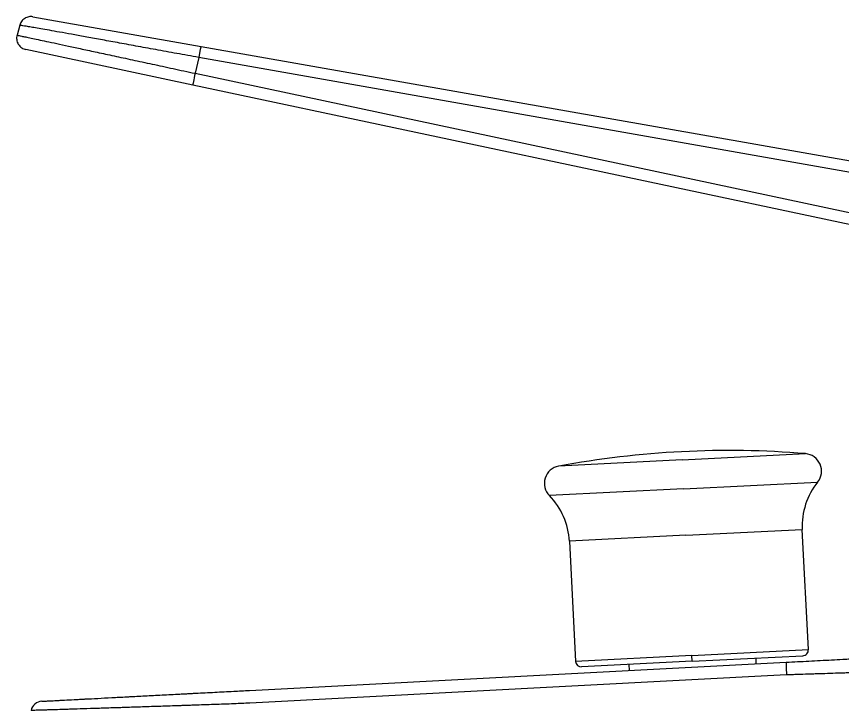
# Model space of a CAD drawing. Extents: x 900 to 2324, y -1513 to 827.
# Drawn here: x 1889.4 to 1960.2, y -988.6 to -929.1 of the extents above; entities that cross this region are included whole.
import ezdxf

# ---------------------------------------------------------------- set-up
doc = ezdxf.new("R2010")
doc.units = 0
doc.header["$LTSCALE"] = 4
doc.header["$MEASUREMENT"] = 0
doc.layers.add('1', color=7, linetype='CONTINUOUS')

msp = doc.modelspace()

# ---------------------------------------------------------------- linework, layer by layer
at = {"layer": '1', "color": 7, "linetype": 'Continuous', "lineweight": -3}
for p, q in [((1890.765, -929.075), (1905.184, -931.618)), ((1889.625, -929.801), (1889.397, -930.654)), ((1905.184, -931.618), (1975.806, -944.07)), ((1904.48, -934.936), (1890.155, -931.891)), ((1904.989, -932.568), (1904.667, -933.923)), ((1975.611, -945.02), (1904.989, -932.568)), ((1904.667, -933.923), (1975.481, -948.975)), ((1975.295, -949.988), (1904.48, -934.936)), ((1946.448, -967.08), (1935.863, -967.616)), ((1946.448, -967.08), (1957.033, -966.543)), ((1946.573, -969.561), (1958.079, -968.978)), ((1946.573, -969.561), (1935.068, -970.144)), ((1946.775, -973.547), (1936.788, -974.053)), ((1946.775, -973.547), (1956.763, -973.041)), ((1957.285, -983.347), (1956.763, -973.041)), ((1936.788, -974.053), (1937.31, -984.359)), ((1947.297, -983.853), (1957.285, -983.347)), ((1947.297, -983.853), (1937.31, -984.359)), ((1947.323, -984.352), (1947.297, -983.853)), ((1947.323, -984.352), (1956.811, -983.872)), ((1952.766, -984.077), (1952.791, -984.568)), ((1909.331, -986.846), (1955.377, -984.433)), ((1947.323, -984.352), (1937.835, -984.833)), ((1941.88, -984.628), (1941.906, -985.139)), ((1955.408, -985.519), (1909.363, -987.932))]:
    msp.add_line(p, q, dxfattribs=at)
for centre, radius, start, end in [((1950.46, -1046.273), 80, 92.9, 100.51316), ((1950.46, -1046.273), 80, 85.28684, 92.9), ((1956.91, -968.038), 1.5, 321.20245, 85.28684), ((1936.136, -969.091), 1.5, 100.51316, 224.59755), ((1962.755, -972.738), 6, 141.20245, 182.9), ((1930.796, -974.357), 6, 2.9, 44.59755), ((1956.785, -983.372), 0.5, 272.9, 2.9), ((1937.81, -984.334), 0.5, 182.9, 272.9)]:
    msp.add_arc(centre, radius, start, end, dxfattribs=at)
for centre, major_axis, ratio, start_param, end_param in [((1905.011, -932.603), (-0.174, -0.985), 0.026912, 3.141593, 4.681689), ((1904.688, -933.958), (-0.208, -0.978), 0.027967, 4.682647, 6.283185), ((1955.429, -985.431), (0.052, -0.999), 0.025721, 3.141593, 4.798427), ((1891.58, -988.778), (-0.052, 0.999), 1, 0, 1.307603)]:
    msp.add_ellipse(centre, major_axis=major_axis, ratio=ratio, start_param=start_param, end_param=end_param, dxfattribs=at)
for points, knots in [([(1890.765, -929.075), (1890.642, -929.055), (1890.399, -929.056), (1890.04, -929.195), (1889.762, -929.461), (1889.659, -929.682), (1889.625, -929.801)], [0, 0, 0, 0, 0.241202, 0.5, 0.758798, 1, 1, 1, 1]), ([(1904.989, -932.568), (1904.349, -932.453), (1903.718, -932.338), (1902.484, -932.114), (1901.881, -932.004), (1900.709, -931.79), (1900.14, -931.686), (1899.042, -931.485), (1898.514, -931.389), (1897.5, -931.203), (1897.015, -931.114), (1896.093, -930.946), (1895.655, -930.866), (1894.828, -930.716), (1894.439, -930.645), (1893.709, -930.513), (1893.369, -930.452), (1892.737, -930.339), (1892.446, -930.287), (1891.91, -930.191), (1891.666, -930.148), (1891.224, -930.071), (1891.025, -930.036), (1890.671, -929.975), (1890.516, -929.949), (1890.246, -929.903), (1890.131, -929.884), (1889.939, -929.852), (1889.861, -929.839), (1889.739, -929.819), (1889.696, -929.812), (1889.653, -929.806), (1889.642, -929.804), (1889.628, -929.802), (1889.625, -929.801), (1889.625, -929.801), (1889.625, -929.801), (1889.625, -929.801)], [0, 0, 0, 0, 0.0625, 0.0625, 0.124999, 0.124999, 0.187499, 0.187499, 0.249999, 0.249999, 0.312498, 0.312498, 0.374998, 0.374998, 0.437498, 0.437498, 0.499997, 0.499997, 0.562497, 0.562497, 0.624997, 0.624997, 0.687496, 0.687496, 0.749996, 0.749996, 0.812496, 0.812496, 0.874995, 0.874995, 0.937495, 0.937495, 0.968745, 0.968745, 0.999995, 0.999995, 1, 1, 1, 1]), ([(1889.397, -930.654), (1889.363, -930.785), (1889.35, -930.982), (1889.412, -931.247), (1889.503, -931.44), (1889.634, -931.609), (1889.842, -931.785), (1890.023, -931.862), (1890.155, -931.891)], [0, 0, 0, 0, 0.23872, 0.367887, 0.5, 0.632113, 0.76128, 1, 1, 1, 1]), ([(1889.397, -930.654), (1889.397, -930.654), (1889.41, -930.657), (1889.467, -930.669), (1889.511, -930.678), (1889.631, -930.703), (1889.708, -930.719), (1889.9, -930.759), (1890.014, -930.783), (1890.282, -930.839), (1890.437, -930.871), (1890.788, -930.945), (1890.985, -930.987), (1891.425, -931.08), (1891.668, -931.132), (1892.2, -931.245), (1892.49, -931.307), (1893.118, -931.441), (1893.456, -931.514), (1894.181, -931.669), (1894.568, -931.752), (1895.39, -931.929), (1895.825, -932.022), (1896.742, -932.22), (1897.224, -932.323), (1898.231, -932.54), (1898.757, -932.653), (1899.848, -932.888), (1900.413, -933.01), (1901.578, -933.261), (1902.177, -933.389), (1903.404, -933.653), (1904.031, -933.787), (1904.667, -933.923)], [0, 0, 0, 0, 0.062425, 0.062425, 0.12493, 0.12493, 0.187435, 0.187435, 0.24994, 0.24994, 0.312445, 0.312445, 0.37495, 0.37495, 0.437455, 0.437455, 0.49996, 0.49996, 0.562465, 0.562465, 0.62497, 0.62497, 0.687475, 0.687475, 0.74998, 0.74998, 0.812485, 0.812485, 0.87499, 0.87499, 0.937495, 0.937495, 1, 1, 1, 1]), ([(1955.377, -984.433), (1956.033, -984.398), (1956.686, -984.364), (1957.984, -984.296), (1958.63, -984.262), (1959.594, -984.212), (1959.915, -984.195), (1960.315, -984.174), (1960.394, -984.17), (1960.554, -984.161), (1960.634, -984.157), (1960.873, -984.145), (1961.031, -984.136), (1961.821, -984.095), (1962.443, -984.062), (1963.667, -983.998), (1964.269, -983.967), (1965.451, -983.905), (1966.032, -983.874), (1966.745, -983.837), (1966.887, -983.83), (1967.099, -983.818), (1967.17, -983.815), (1967.31, -983.807), (1967.659, -983.789), (1968.002, -983.771), (1968.809, -983.729), (1969.329, -983.702), (1970.08, -983.662), (1970.326, -983.649), (1970.807, -983.624), (1971.278, -983.599), (1971.729, -983.576), (1972.059, -983.559), (1972.168, -983.553), (1972.383, -983.542), (1972.488, -983.536), (1973.007, -983.509), (1973.396, -983.488), (1973.938, -983.46), (1974.111, -983.451), (1974.445, -983.433), (1974.605, -983.425), (1974.91, -983.409), (1975.055, -983.401), (1975.262, -983.391), (1975.329, -983.387), (1975.427, -983.382), (1975.459, -983.38), (1975.522, -983.377), (1975.553, -983.375), (1975.828, -983.361), (1976.037, -983.35), (1976.302, -983.336), (1976.383, -983.332), (1976.526, -983.324), (1976.589, -983.321), (1976.699, -983.315), (1976.746, -983.313), (1976.822, -983.309), (1976.851, -983.307), (1976.872, -983.306)], [0, 0, 0, 0, 0.0625, 0.0625, 0.125, 0.125, 0.15625, 0.15625, 0.164062, 0.164062, 0.171875, 0.171875, 0.1875, 0.1875, 0.25, 0.25, 0.3125, 0.3125, 0.375, 0.375, 0.390625, 0.390625, 0.398437, 0.398437, 0.40625, 0.4375, 0.4375, 0.5, 0.5, 0.53125, 0.53125, 0.5625, 0.59375, 0.59375, 0.609375, 0.609375, 0.625, 0.625, 0.6875, 0.6875, 0.71875, 0.71875, 0.75, 0.75, 0.78125, 0.78125, 0.796875, 0.796875, 0.804687, 0.804687, 0.8125, 0.8125, 0.875, 0.875, 0.90625, 0.90625, 0.9375, 0.9375, 0.96875, 0.96875, 1, 1, 1, 1]), ([(1976.06, -984.805), (1976.059, -984.805), (1976.059, -984.805), (1976.059, -984.805), (1976.059, -984.805), (1976.057, -984.805), (1976.055, -984.805), (1976.051, -984.806), (1976.041, -984.806), (1976.018, -984.808), (1975.994, -984.809), (1975.94, -984.812), (1975.895, -984.815), (1975.79, -984.82), (1975.729, -984.823), (1975.591, -984.829), (1975.514, -984.832), (1975.258, -984.843), (1975.056, -984.851), (1974.791, -984.862), (1974.761, -984.863), (1974.7, -984.865), (1974.669, -984.867), (1974.575, -984.87), (1974.51, -984.873), (1974.31, -984.88), (1974.17, -984.886), (1973.875, -984.897), (1973.721, -984.902), (1973.399, -984.914), (1973.231, -984.92), (1972.709, -984.939), (1972.334, -984.953), (1971.833, -984.971), (1971.732, -984.975), (1971.576, -984.98), (1971.524, -984.982), (1971.419, -984.986), (1971.156, -984.995), (1970.667, -985.012), (1970.213, -985.028), (1969.75, -985.044), (1969.514, -985.052), (1968.792, -985.076), (1968.292, -985.093), (1967.515, -985.12), (1967.252, -985.129), (1966.918, -985.14), (1966.851, -985.143), (1966.716, -985.147), (1966.648, -985.149), (1966.445, -985.156), (1966.309, -985.161), (1965.625, -985.184), (1965.067, -985.203), (1964.217, -985.231), (1963.931, -985.241), (1963.498, -985.255), (1963.354, -985.26), (1963.063, -985.269), (1962.917, -985.274), (1962.184, -985.298), (1961.588, -985.318), (1960.832, -985.342), (1960.68, -985.347), (1960.451, -985.355), (1960.375, -985.357), (1960.222, -985.362), (1959.84, -985.375), (1959.148, -985.398), (1958.529, -985.418), (1958.063, -985.433), (1957.908, -985.438), (1957.596, -985.448), (1957.441, -985.453), (1956.973, -985.469), (1956.661, -985.479), (1956.191, -985.494), (1955.957, -985.501), (1955.683, -985.51), (1955.545, -985.514), (1955.477, -985.516), (1955.443, -985.517), (1955.428, -985.518), (1955.418, -985.518), (1955.413, -985.518), (1955.408, -985.519)], [0, 0, 0, 0, 0.000244, 0.000244, 0.000488, 0.000977, 0.001953, 0.003906, 0.007812, 0.015625, 0.03125, 0.03125, 0.0625, 0.0625, 0.09375, 0.09375, 0.125, 0.125, 0.1875, 0.1875, 0.195313, 0.195313, 0.203125, 0.203125, 0.21875, 0.21875, 0.25, 0.25, 0.28125, 0.28125, 0.3125, 0.3125, 0.375, 0.375, 0.390625, 0.390625, 0.398437, 0.398437, 0.40625, 0.4375, 0.46875, 0.46875, 0.5, 0.5, 0.5625, 0.5625, 0.59375, 0.59375, 0.601562, 0.601562, 0.609375, 0.609375, 0.625, 0.625, 0.6875, 0.6875, 0.71875, 0.71875, 0.734375, 0.734375, 0.75, 0.75, 0.8125, 0.8125, 0.828125, 0.828125, 0.835937, 0.835937, 0.84375, 0.875, 0.90625, 0.90625, 0.921875, 0.921875, 0.9375, 0.9375, 0.96875, 0.96875, 0.984375, 0.992188, 0.996094, 0.998047, 0.999023, 0.999512, 0.999512, 1, 1, 1, 1]), ([(1891.528, -987.779), (1891.528, -987.779), (1891.554, -987.778), (1891.658, -987.772), (1891.737, -987.768), (1891.894, -987.76), (1892.011, -987.754), (1892.154, -987.746), (1892.271, -987.74), (1892.332, -987.737), (1892.397, -987.733), (1892.441, -987.731), (1892.463, -987.73), (1892.577, -987.724), (1892.674, -987.719), (1892.879, -987.708), (1892.988, -987.702), (1893.217, -987.69), (1893.338, -987.684), (1893.717, -987.664), (1893.993, -987.65), (1894.44, -987.626), (1894.594, -987.618), (1894.835, -987.606), (1894.957, -987.599), (1895.082, -987.593), (1895.167, -987.588), (1895.209, -987.586), (1895.595, -987.566), (1895.955, -987.547), (1896.71, -987.507), (1897.105, -987.487), (1897.932, -987.443), (1898.363, -987.421), (1898.924, -987.391), (1899.094, -987.382), (1899.267, -987.373), (1899.382, -987.367), (1899.44, -987.364), (1899.731, -987.349), (1899.966, -987.337), (1900.679, -987.299), (1901.164, -987.274), (1901.907, -987.235), (1902.156, -987.222), (1902.661, -987.195), (1902.916, -987.182), (1903.302, -987.162), (1903.432, -987.155), (1903.692, -987.141), (1903.822, -987.135), (1904.085, -987.121), (1904.217, -987.114), (1904.416, -987.104), (1904.482, -987.1), (1904.615, -987.093), (1904.682, -987.09), (1905.281, -987.058), (1905.817, -987.03), (1906.896, -986.974), (1907.439, -986.945), (1907.985, -986.916)], [0, 0, 0, 0, 0.0625, 0.0625, 0.125, 0.125, 0.15625, 0.1875, 0.1875, 0.203125, 0.210937, 0.210937, 0.21875, 0.21875, 0.25, 0.25, 0.28125, 0.28125, 0.3125, 0.3125, 0.375, 0.375, 0.40625, 0.40625, 0.421875, 0.429687, 0.429687, 0.4375, 0.4375, 0.5, 0.5, 0.5625, 0.5625, 0.625, 0.625, 0.640625, 0.648437, 0.648437, 0.65625, 0.65625, 0.6875, 0.6875, 0.75, 0.75, 0.78125, 0.78125, 0.8125, 0.8125, 0.828125, 0.828125, 0.84375, 0.84375, 0.859375, 0.859375, 0.867187, 0.867187, 0.875, 0.875, 0.9375, 0.9375, 1, 1, 1, 1]), ([(1908.02, -987.999), (1907.442, -988.019), (1906.868, -988.039), (1905.727, -988.078), (1905.16, -988.097), (1904.525, -988.119), (1904.455, -988.122), (1904.314, -988.127), (1904.244, -988.129), (1904.033, -988.137), (1903.894, -988.142), (1903.685, -988.149), (1903.616, -988.151), (1903.478, -988.156), (1903.271, -988.163), (1903.065, -988.17), (1902.657, -988.183), (1902.387, -988.192), (1901.853, -988.21), (1901.589, -988.219), (1900.803, -988.246), (1900.29, -988.263), (1899.536, -988.288), (1899.287, -988.296), (1898.918, -988.308), (1898.796, -988.312), (1898.554, -988.32), (1898.434, -988.324), (1897.84, -988.343), (1897.384, -988.358), (1896.728, -988.378), (1896.514, -988.385), (1896.096, -988.398), (1895.892, -988.404), (1895.293, -988.423), (1894.912, -988.435), (1894.505, -988.448), (1894.46, -988.45), (1894.371, -988.452), (1894.238, -988.457), (1894.109, -988.461), (1893.854, -988.469), (1893.691, -988.474), (1893.218, -988.489), (1892.927, -988.498), (1892.526, -988.51), (1892.398, -988.514), (1892.216, -988.519), (1892.157, -988.521), (1892.042, -988.525), (1891.986, -988.526), (1891.823, -988.531), (1891.72, -988.534), (1891.6, -988.538), (1891.576, -988.539), (1891.529, -988.54), (1891.461, -988.542), (1891.396, -988.544), (1891.272, -988.548), (1891.195, -988.55), (1891.056, -988.555), (1890.993, -988.557), (1890.909, -988.559), (1890.883, -988.56), (1890.834, -988.561), (1890.811, -988.562), (1890.748, -988.564), (1890.713, -988.565), (1890.63, -988.567), (1890.603, -988.568), (1890.603, -988.568)], [0, 0, 0, 0, 0.0625, 0.0625, 0.125, 0.125, 0.132813, 0.132813, 0.140625, 0.140625, 0.15625, 0.15625, 0.164063, 0.164063, 0.171875, 0.1875, 0.1875, 0.21875, 0.21875, 0.25, 0.25, 0.3125, 0.3125, 0.34375, 0.34375, 0.359375, 0.359375, 0.375, 0.375, 0.4375, 0.4375, 0.46875, 0.46875, 0.5, 0.5, 0.5625, 0.5625, 0.570313, 0.570313, 0.578125, 0.59375, 0.59375, 0.625, 0.625, 0.6875, 0.6875, 0.71875, 0.71875, 0.734375, 0.734375, 0.75, 0.75, 0.78125, 0.78125, 0.789063, 0.789063, 0.796875, 0.8125, 0.8125, 0.84375, 0.84375, 0.875, 0.875, 0.890625, 0.890625, 0.90625, 0.90625, 0.9375, 0.9375, 1, 1, 1, 1])]:
    msp.add_open_spline(points, degree=3, knots=knots, dxfattribs=at)
for points in [[(1907.985, -986.916), (1908.434, -986.893), (1908.882, -986.869), (1909.331, -986.846)], [(1909.363, -987.932), (1908.918, -987.954), (1908.473, -987.976), (1908.029, -987.998)]]:
    msp.add_open_spline(points, degree=3, dxfattribs=at)

doc.saveas('drawing.dxf')
